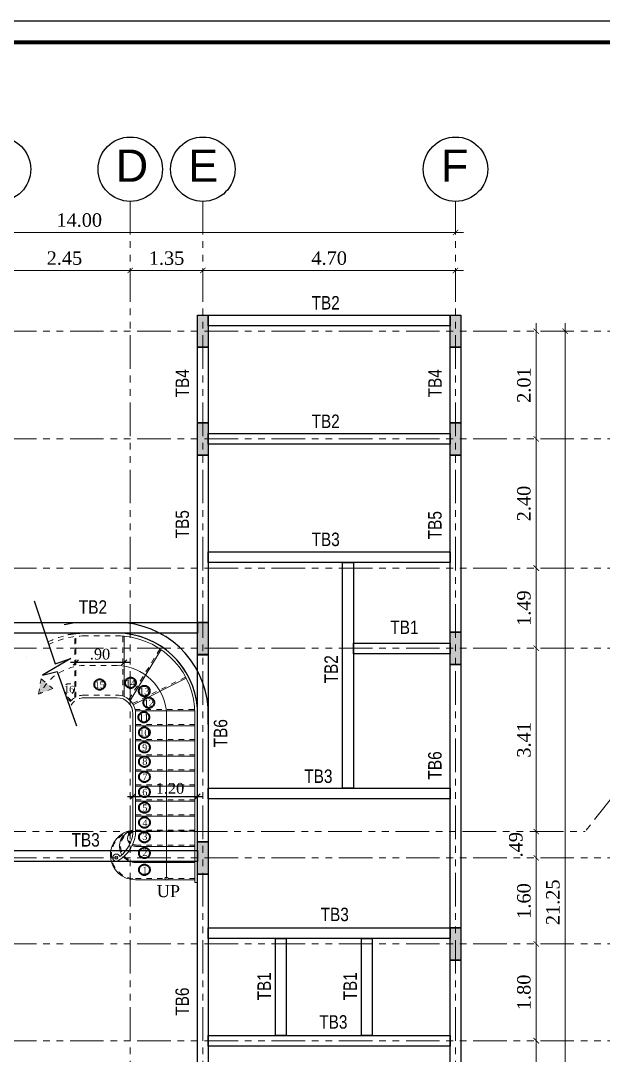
# Model space of a CAD drawing. Header units: metres. Extents: x 503482 to 1007323, y 2781056 to 5562345.
# Drawn here: x 503782.88 to 503793.72, y 2781093.62 to 2781112.87 of the extents above; entities that cross this region are included whole.
import ezdxf

# ---------------------------------------------------------------- set-up
doc = ezdxf.new("R2010")
doc.units = ezdxf.units.M
doc.header["$LTSCALE"] = 10
doc.header["$MEASUREMENT"] = 0
doc.header["$PDMODE"] = 3
for name, pattern in [('1013-Lower$0$CACHE', [0.375, 0.25, -0.125]), ('HIDDEN', [0.375, 0.25, -0.125]), ('PHANTOM2', [1.25, 0.625, -0.125, 0.125, -0.125, 0.125, -0.125])]:
    doc.linetypes.add(name, pattern=pattern)
doc.layers.get('0').update_dxf_attribs({"linetype": 'CONTINUOUS'})
doc.layers.get('DEFPOINTS').update_dxf_attribs({"linetype": 'CONTINUOUS'})
for name, color, linetype, lineweight in [('01 wall', 4, 'CONTINUOUS', 35), ('01_WALLS', 7, 'CONTINUOUS', 25), ('H LINE', 1, 'HIDDEN', 5), ('S-TIE BEAM', 3, 'CONTINUOUS', 25), ('TEXT', 254, 'CONTINUOUS', 13), ('win', 6, 'CONTINUOUS', 15)]:
    doc.layers.add(name, color=color, linetype=linetype, lineweight=lineweight)
for name, color, linetype in [('A-TEXT', 2, 'CONTINUOUS'), ('A-VIEW-LN', 1, 'CONTINUOUS'), ('G-BEAM TEXT', 4, 'CONTINUOUS'), ('M.TITLE BLOCK', 7, 'CONTINUOUS'), ('S-COL', 6, 'CONTINUOUS'), ('S-COL HATCH', 161, 'CONTINUOUS')]:
    doc.layers.add(name, color=color, linetype=linetype)
doc.styles.add('ANWAR', font='arial.ttf')
doc.styles.add('AREAL', font='times.ttf')
doc.styles.add('ARIELNARROW 30', font='ARIALN.TTF', dxfattribs={"height": 0.25})
doc.dimstyles.new('ANWER', dxfattribs={"dimtxt": 0.25, "dimasz": 0.1, "dimexe": 0.1, "dimexo": 0.25, "dimgap": 0.1, "dimtad": 1, "dimzin": 7, "dimdsep": 46, "dimtxsty": 'AREAL', "dimblk": 'ARCHTICK', "dimcen": 0.125, "dimdle": 0.15, "dimse1": 1, "dimse2": 1, "dimclrd": 41, "dimclre": 8, "dimclrt": 112, "dimadec": 0, "dimazin": 0, "dimtfac": 1, "dimtmove": 2, "dimatfit": 3, "dimfxl": 1, "dimtolj": 1, "dimtzin": 0, "dimlwd": 0, "dimlwe": 5, "dimarcsym": 0})
doc.dimstyles.new('bdc-1-100-A', dxfattribs={"dimtxt": 0.2, "dimasz": 0.1, "dimexe": 0, "dimexo": 0, "dimgap": 0.05, "dimtad": 1, "dimzin": 7, "dimdsep": 46, "dimtxsty": 'AREAL', "dimblk": 'OBLIQUE', "dimcen": 0.001, "dimdle": 0.1, "dimse1": 1, "dimse2": 1, "dimclrd": 15, "dimclre": 8, "dimclrt": 3, "dimadec": 0, "dimazin": 0, "dimtfac": 1, "dimtix": 1, "dimtmove": 2, "dimatfit": 3, "dimldrblk": 'OBLIQUE', "dimfxl": 0.1, "dimtolj": 1, "dimtzin": 0, "dimlwe": 5, "dimarcsym": 0})

# ---------------------------------------------------------------- blocks, each defined once
blk = doc.blocks.new('_ArchTick')
at = {"color": 0, "linetype": 'ByBlock', "const_width": 0.15}
blk.add_lwpolyline([(-0.5, -0.5), (0.5, 0.5)], dxfattribs=at)
blk = doc.blocks.new('*D745')
at = {"layer": 'DEFPOINTS', "color": 0, "transparency": 16777216}
for p in [(-6.15, 0.829), (-8.6, 0.57), (-6.15, 0.57)]:
    blk.add_point(p, dxfattribs=at)
at = {"layer": 'S-COL', "color": 41, "linetype": 'Continuous', "lineweight": 0, "transparency": 16777216}
blk.add_line((-8.75, 0.829), (-6, 0.829), dxfattribs=at)
at = {"layer": 'S-COL', "color": 41, "lineweight": 0, "transparency": 16777216, "xscale": 0.1, "yscale": 0.1, "zscale": 0.1, "rotation": 180}
blk.add_blockref('_ArchTick', (-8.6, 0.829), dxfattribs=at)
at = {"layer": 'S-COL', "color": 41, "lineweight": 0, "transparency": 16777216, "xscale": 0.1, "yscale": 0.1, "zscale": 0.1}
blk.add_blockref('_ArchTick', (-6.15, 0.829), dxfattribs=at)
at = {"layer": 'S-COL', "color": 112, "transparency": 16777216, "insert": (-7.375, 1.057), "char_height": 0.25, "attachment_point": 5, "style": 'AREAL'}
blk.add_mtext('\\A1;2.45', dxfattribs=at)
blk = doc.blocks.new('*D746')
at = {"layer": 'DEFPOINTS', "color": 0, "transparency": 16777216}
for p in [(-4.8, 0.829), (-6.15, 0.57), (-4.8, 0.57)]:
    blk.add_point(p, dxfattribs=at)
at = {"layer": 'S-COL', "color": 41, "linetype": 'Continuous', "lineweight": 0, "transparency": 16777216}
blk.add_line((-6.3, 0.829), (-4.65, 0.829), dxfattribs=at)
at = {"layer": 'S-COL', "color": 41, "lineweight": 0, "transparency": 16777216, "xscale": 0.1, "yscale": 0.1, "zscale": 0.1, "rotation": 180}
blk.add_blockref('_ArchTick', (-6.15, 0.829), dxfattribs=at)
at = {"layer": 'S-COL', "color": 41, "lineweight": 0, "transparency": 16777216, "xscale": 0.1, "yscale": 0.1, "zscale": 0.1}
blk.add_blockref('_ArchTick', (-4.8, 0.829), dxfattribs=at)
at = {"layer": 'S-COL', "color": 112, "transparency": 16777216, "insert": (-5.475, 1.057), "char_height": 0.25, "attachment_point": 5, "style": 'AREAL'}
blk.add_mtext('\\A1;1.35', dxfattribs=at)
blk = doc.blocks.new('*D747')
at = {"layer": 'DEFPOINTS', "color": 0, "transparency": 16777216}
for p in [(-0.1, 0.829), (-4.8, 0.57), (-0.1, 0.57)]:
    blk.add_point(p, dxfattribs=at)
at = {"layer": 'S-COL', "color": 41, "linetype": 'Continuous', "lineweight": 0, "transparency": 16777216}
blk.add_line((-4.95, 0.829), (0.05, 0.829), dxfattribs=at)
at = {"layer": 'S-COL', "color": 41, "lineweight": 0, "transparency": 16777216, "xscale": 0.1, "yscale": 0.1, "zscale": 0.1, "rotation": 180}
blk.add_blockref('_ArchTick', (-4.8, 0.829), dxfattribs=at)
at = {"layer": 'S-COL', "color": 41, "lineweight": 0, "transparency": 16777216, "xscale": 0.1, "yscale": 0.1, "zscale": 0.1}
blk.add_blockref('_ArchTick', (-0.1, 0.829), dxfattribs=at)
at = {"layer": 'S-COL', "color": 112, "transparency": 16777216, "insert": (-2.45, 1.057), "char_height": 0.25, "attachment_point": 5, "style": 'AREAL'}
blk.add_mtext('\\A1;4.70', dxfattribs=at)
blk = doc.blocks.new('*D748')
at = {"layer": 'DEFPOINTS', "color": 0, "ltscale": 0.04, "transparency": 16777216}
for p in [(-0.1, 1.537), (-14.1, 1.163), (-0.1, 1.163)]:
    blk.add_point(p, dxfattribs=at)
at = {"layer": 'S-TIE BEAM', "color": 41, "lineweight": 0, "ltscale": 0.04, "transparency": 16777216}
blk.add_line((-14.25, 1.537), (0.05, 1.537), dxfattribs=at)
at = {"layer": 'S-TIE BEAM', "color": 41, "lineweight": 0, "ltscale": 0.04, "transparency": 16777216, "xscale": 0.1, "yscale": 0.1, "zscale": 0.1, "rotation": 180}
blk.add_blockref('_ArchTick', (-14.1, 1.537), dxfattribs=at)
at = {"layer": 'S-TIE BEAM', "color": 41, "lineweight": 0, "ltscale": 0.04, "transparency": 16777216, "xscale": 0.1, "yscale": 0.1, "zscale": 0.1}
blk.add_blockref('_ArchTick', (-0.1, 1.537), dxfattribs=at)
at = {"layer": 'S-TIE BEAM', "color": 112, "ltscale": 0.04, "transparency": 16777216, "insert": (-7.1, 1.765), "char_height": 0.25, "attachment_point": 5, "style": 'AREAL'}
blk.add_mtext('\\A1;14.00', dxfattribs=at)
blk = doc.blocks.new('*D767')
at = {"layer": 'DEFPOINTS', "color": 0, "ltscale": 0.04, "transparency": 16777216}
for p in [(1.635, -0.3), (1.402, -2.305), (1.635, -2.305)]:
    blk.add_point(p, dxfattribs=at)
at = {"layer": 'S-TIE BEAM', "color": 41, "lineweight": 0, "ltscale": 0.04, "transparency": 16777216}
blk.add_line((1.402, -0.15), (1.402, -2.455), dxfattribs=at)
at = {"layer": 'S-TIE BEAM', "color": 41, "lineweight": 0, "ltscale": 0.04, "transparency": 16777216, "xscale": 0.1, "yscale": 0.1, "zscale": 0.1}
for p, rotation in [((1.402, -0.3), 90), ((1.402, -2.305), 270)]:
    blk.add_blockref('_ArchTick', p, dxfattribs=dict(at, rotation=rotation))
at = {"layer": 'S-TIE BEAM', "color": 112, "ltscale": 0.04, "transparency": 16777216, "insert": (1.174, -1.303), "char_height": 0.25, "attachment_point": 5, "rotation": 90, "style": 'AREAL'}
blk.add_mtext('\\A1;2.01', dxfattribs=at)
blk = doc.blocks.new('*D768')
at = {"layer": 'DEFPOINTS', "color": 0, "ltscale": 0.04, "transparency": 16777216}
for p in [(1.635, -2.305), (1.402, -4.708), (1.879, -4.708)]:
    blk.add_point(p, dxfattribs=at)
at = {"layer": 'S-TIE BEAM', "color": 41, "lineweight": 0, "ltscale": 0.04, "transparency": 16777216}
blk.add_line((1.402, -2.155), (1.402, -4.858), dxfattribs=at)
at = {"layer": 'S-TIE BEAM', "color": 41, "lineweight": 0, "ltscale": 0.04, "transparency": 16777216, "xscale": 0.1, "yscale": 0.1, "zscale": 0.1}
for p, rotation in [((1.402, -2.305), 90), ((1.402, -4.708), 270)]:
    blk.add_blockref('_ArchTick', p, dxfattribs=dict(at, rotation=rotation))
at = {"layer": 'S-TIE BEAM', "color": 112, "ltscale": 0.04, "transparency": 16777216, "insert": (1.174, -3.507), "char_height": 0.25, "attachment_point": 5, "rotation": 90, "style": 'AREAL'}
blk.add_mtext('\\A1;2.40', dxfattribs=at)
blk = doc.blocks.new('*D769')
at = {"layer": 'DEFPOINTS', "color": 0, "ltscale": 0.04, "transparency": 16777216}
for p in [(1.879, -4.708), (1.402, -6.198), (1.879, -6.198)]:
    blk.add_point(p, dxfattribs=at)
at = {"layer": 'S-TIE BEAM', "color": 41, "lineweight": 0, "ltscale": 0.04, "transparency": 16777216}
blk.add_line((1.402, -4.558), (1.402, -6.348), dxfattribs=at)
at = {"layer": 'S-TIE BEAM', "color": 41, "lineweight": 0, "ltscale": 0.04, "transparency": 16777216, "xscale": 0.1, "yscale": 0.1, "zscale": 0.1}
for p, rotation in [((1.402, -4.708), 90), ((1.402, -6.198), 270)]:
    blk.add_blockref('_ArchTick', p, dxfattribs=dict(at, rotation=rotation))
at = {"layer": 'S-TIE BEAM', "color": 112, "ltscale": 0.04, "transparency": 16777216, "insert": (1.174, -5.453), "char_height": 0.25, "attachment_point": 5, "rotation": 90, "style": 'AREAL'}
blk.add_mtext('\\A1;1.49', dxfattribs=at)
blk = doc.blocks.new('*D770')
at = {"layer": 'DEFPOINTS', "color": 0, "ltscale": 0.04, "transparency": 16777216}
for p in [(1.879, -6.198), (1.402, -9.609), (2.176, -9.609)]:
    blk.add_point(p, dxfattribs=at)
at = {"layer": 'S-TIE BEAM', "color": 41, "lineweight": 0, "ltscale": 0.04, "transparency": 16777216}
blk.add_line((1.402, -6.048), (1.402, -9.759), dxfattribs=at)
at = {"layer": 'S-TIE BEAM', "color": 41, "lineweight": 0, "ltscale": 0.04, "transparency": 16777216, "xscale": 0.1, "yscale": 0.1, "zscale": 0.1}
for p, rotation in [((1.402, -6.198), 90), ((1.402, -9.609), 270)]:
    blk.add_blockref('_ArchTick', p, dxfattribs=dict(at, rotation=rotation))
at = {"layer": 'S-TIE BEAM', "color": 112, "ltscale": 0.04, "transparency": 16777216, "insert": (1.174, -7.904), "char_height": 0.25, "attachment_point": 5, "rotation": 90, "style": 'AREAL'}
blk.add_mtext('\\A1;3.41', dxfattribs=at)
blk = doc.blocks.new('*D771')
at = {"layer": 'DEFPOINTS', "color": 0, "ltscale": 0.04, "transparency": 16777216}
for p in [(2.176, -9.609), (1.402, -10.1), (2.078, -10.1)]:
    blk.add_point(p, dxfattribs=at)
at = {"layer": 'S-TIE BEAM', "color": 41, "lineweight": 0, "ltscale": 0.04, "transparency": 16777216}
blk.add_line((1.402, -9.459), (1.402, -10.25), dxfattribs=at)
at = {"layer": 'S-TIE BEAM', "color": 41, "lineweight": 0, "ltscale": 0.04, "transparency": 16777216, "xscale": 0.1, "yscale": 0.1, "zscale": 0.1}
for p, rotation in [((1.402, -9.609), 90), ((1.402, -10.1), 270)]:
    blk.add_blockref('_ArchTick', p, dxfattribs=dict(at, rotation=rotation))
at = {"layer": 'S-TIE BEAM', "color": 112, "ltscale": 0.04, "transparency": 16777216, "insert": (1.024, -9.854), "char_height": 0.25, "attachment_point": 5, "rotation": 90, "style": 'AREAL'}
blk.add_mtext('\\A1;.49', dxfattribs=at)
blk = doc.blocks.new('*D772')
at = {"layer": 'DEFPOINTS', "color": 0, "ltscale": 0.04, "transparency": 16777216}
for p in [(2.078, -10.1), (1.402, -11.7), (2.176, -11.7)]:
    blk.add_point(p, dxfattribs=at)
at = {"layer": 'S-TIE BEAM', "color": 41, "lineweight": 0, "ltscale": 0.04, "transparency": 16777216}
blk.add_line((1.402, -9.95), (1.402, -11.85), dxfattribs=at)
at = {"layer": 'S-TIE BEAM', "color": 41, "lineweight": 0, "ltscale": 0.04, "transparency": 16777216, "xscale": 0.1, "yscale": 0.1, "zscale": 0.1}
for p, rotation in [((1.402, -10.1), 90), ((1.402, -11.7), 270)]:
    blk.add_blockref('_ArchTick', p, dxfattribs=dict(at, rotation=rotation))
at = {"layer": 'S-TIE BEAM', "color": 112, "ltscale": 0.04, "transparency": 16777216, "insert": (1.174, -10.9), "char_height": 0.25, "attachment_point": 5, "rotation": 90, "style": 'AREAL'}
blk.add_mtext('\\A1;1.60', dxfattribs=at)
blk = doc.blocks.new('*D773')
at = {"layer": 'DEFPOINTS', "color": 0, "ltscale": 0.04, "transparency": 16777216}
for p in [(2.176, -11.7), (1.402, -13.5), (2.176, -13.5)]:
    blk.add_point(p, dxfattribs=at)
at = {"layer": 'S-TIE BEAM', "color": 41, "lineweight": 0, "ltscale": 0.04, "transparency": 16777216}
blk.add_line((1.402, -11.55), (1.402, -13.65), dxfattribs=at)
at = {"layer": 'S-TIE BEAM', "color": 41, "lineweight": 0, "ltscale": 0.04, "transparency": 16777216, "xscale": 0.1, "yscale": 0.1, "zscale": 0.1}
for p, rotation in [((1.402, -11.7), 90), ((1.402, -13.5), 270)]:
    blk.add_blockref('_ArchTick', p, dxfattribs=dict(at, rotation=rotation))
at = {"layer": 'S-TIE BEAM', "color": 112, "ltscale": 0.04, "transparency": 16777216, "insert": (1.174, -12.6), "char_height": 0.25, "attachment_point": 5, "rotation": 90, "style": 'AREAL'}
blk.add_mtext('\\A1;1.80', dxfattribs=at)
blk = doc.blocks.new('*D774')
at = {"layer": 'DEFPOINTS', "color": 0, "ltscale": 0.04, "transparency": 16777216}
for p in [(2.176, -13.5), (1.402, -15.9), (2.176, -15.9)]:
    blk.add_point(p, dxfattribs=at)
at = {"layer": 'S-TIE BEAM', "color": 41, "lineweight": 0, "ltscale": 0.04, "transparency": 16777216}
blk.add_line((1.402, -13.35), (1.402, -16.05), dxfattribs=at)
at = {"layer": 'S-TIE BEAM', "color": 41, "lineweight": 0, "ltscale": 0.04, "transparency": 16777216, "xscale": 0.1, "yscale": 0.1, "zscale": 0.1}
for p, rotation in [((1.402, -13.5), 90), ((1.402, -15.9), 270)]:
    blk.add_blockref('_ArchTick', p, dxfattribs=dict(at, rotation=rotation))
at = {"layer": 'S-TIE BEAM', "color": 112, "ltscale": 0.04, "transparency": 16777216, "insert": (1.174, -14.7), "char_height": 0.25, "attachment_point": 5, "rotation": 90, "style": 'AREAL'}
blk.add_mtext('\\A1;2.40', dxfattribs=at)
blk = doc.blocks.new('*D742')
at = {"layer": 'DEFPOINTS', "color": 0, "ltscale": 0.04, "transparency": 16777216}
for p in [(1.94, -0.3), (2.244, -0.3), (1.257, -21.55)]:
    blk.add_point(p, dxfattribs=at)
at = {"layer": 'S-TIE BEAM', "color": 41, "lineweight": 0, "ltscale": 0.04, "transparency": 16777216}
blk.add_line((1.94, -21.7), (1.94, -0.15), dxfattribs=at)
at = {"layer": 'S-TIE BEAM', "color": 41, "lineweight": 0, "ltscale": 0.04, "transparency": 16777216, "xscale": 0.1, "yscale": 0.1, "zscale": 0.1}
for p, rotation in [((1.94, -0.3), 90), ((1.94, -21.55), 270)]:
    blk.add_blockref('_ArchTick', p, dxfattribs=dict(at, rotation=rotation))
at = {"layer": 'S-TIE BEAM', "color": 112, "ltscale": 0.04, "transparency": 16777216, "insert": (1.713, -10.925), "char_height": 0.25, "attachment_point": 5, "rotation": 90, "style": 'AREAL'}
blk.add_mtext('\\A1;21.25', dxfattribs=at)
blk = doc.blocks.new('A$Ca7303c29')
at = {"layer": '01_WALLS', "ltscale": 0.04}
h = blk.add_hatch(color=161, dxfattribs=at)
h.dxf.hatch_style = 1
h.paths.add_polyline_path([(9.2, 0.3), (9.4, 0.3), (9.4, -0.3), (9.2, -0.3)])
h = blk.add_hatch(color=161, dxfattribs=at)
h.dxf.hatch_style = 1
h.paths.add_polyline_path([(13.9, -1.705), (14.1, -1.705), (14.1, -2.305), (13.9, -2.305)])
h = blk.add_hatch(color=161, dxfattribs=at)
h.dxf.hatch_style = 1
h.paths.add_polyline_path([(9.2, -9.5), (9.4, -9.5), (9.4, -10.1), (9.2, -10.1)])
at = {"layer": 'S-COL HATCH', "ltscale": 0.04}
h = blk.add_hatch(color=161, dxfattribs=at)
h.dxf.hatch_style = 1
h.paths.add_polyline_path([(13.9, 0.3), (14.1, 0.3), (14.1, -0.3), (13.9, -0.3)])
h = blk.add_hatch(color=161, dxfattribs=at)
h.dxf.hatch_style = 1
h.paths.add_polyline_path([(9.2, -1.705), (9.4, -1.705), (9.4, -2.305), (9.2, -2.305)])
h = blk.add_hatch(color=161, dxfattribs=at)
h.dxf.hatch_style = 1
h.paths.add_polyline_path([(9.2, -5.418), (9.4, -5.418), (9.4, -6.018), (9.2, -6.018)])
h = blk.add_hatch(color=161, dxfattribs=at)
h.dxf.hatch_style = 1
h.paths.add_polyline_path([(13.9, -5.602), (14.1, -5.602), (14.1, -6.202), (13.9, -6.202)])
h = blk.add_hatch(color=161, dxfattribs=at)
h.dxf.hatch_style = 1
h.paths.add_polyline_path([(13.9, -11.1), (14.1, -11.1), (14.1, -11.7), (13.9, -11.7)])
at = {"layer": '01_WALLS', "color": 6, "ltscale": 0.04}
blk.add_lwpolyline([(9.2, -9.5), (9.4, -9.5), (9.4, -10.1), (9.2, -10.1)], close=True, dxfattribs=at)
at = {"layer": 'S-COL', "color": 6, "ltscale": 0.04}
for points in [[(9.2, 0.3), (9.4, 0.3), (9.4, -0.3), (9.2, -0.3)], [(13.9, 0.3), (14.1, 0.3), (14.1, -0.3), (13.9, -0.3)], [(9.2, -1.705), (9.4, -1.705), (9.4, -2.305), (9.2, -2.305)], [(9.2, -5.418), (9.4, -5.418), (9.4, -6.018), (9.2, -6.018)], [(13.9, -5.602), (14.1, -5.602), (14.1, -6.202), (13.9, -6.202)], [(13.9, -11.1), (14.1, -11.1), (14.1, -11.7), (13.9, -11.7)]]:
    blk.add_lwpolyline(points, close=True, dxfattribs=at)
at = {"layer": 'S-COL HATCH', "color": 6, "ltscale": 0.04}
blk.add_lwpolyline([(13.9, -1.705), (14.1, -1.705), (14.1, -2.305), (13.9, -2.305)], close=True, dxfattribs=at)
blk = doc.blocks.new('_Oblique')
at = {"color": 0, "linetype": 'ByBlock', "lineweight": -2}
blk.add_line((-0.5, -0.5), (0.5, 0.5), dxfattribs=at)
blk = doc.blocks.new('*D734')
at = {"layer": '01_WALLS', "color": 15, "linetype": 'Continuous', "lineweight": -2, "ltscale": 0.04, "transparency": 16777216}
blk.add_line((503856.456, 2781098.436), (503857.856, 2781098.436), dxfattribs=at)
at = {"layer": 'DEFPOINTS', "color": 0, "ltscale": 0.04, "transparency": 16777216}
for p in [(503856.556, 2781098.436), (503857.756, 2781098.436), (503857.756, 2781098.411)]:
    blk.add_point(p, dxfattribs=at)
at = {"layer": '01_WALLS', "color": 15, "lineweight": -2, "ltscale": 0.04, "transparency": 16777216, "xscale": 0.1, "yscale": 0.1, "zscale": 0.1, "rotation": 180}
blk.add_blockref('_Oblique', (503856.556, 2781098.436), dxfattribs=at)
at = {"layer": '01_WALLS', "color": 15, "lineweight": -2, "ltscale": 0.04, "transparency": 16777216, "xscale": 0.1, "yscale": 0.1, "zscale": 0.1}
blk.add_blockref('_Oblique', (503857.756, 2781098.436), dxfattribs=at)
at = {"layer": '01_WALLS', "color": 3, "lineweight": 5, "ltscale": 0.04, "transparency": 16777216, "insert": (503857.245, 2781098.588), "char_height": 0.2, "attachment_point": 5, "style": 'AREAL'}
blk.add_mtext('\\A1;1.20', dxfattribs=at)
blk = doc.blocks.new('*D735')
at = {"color": 15, "linetype": 'Continuous', "lineweight": -2, "ltscale": 0.04, "transparency": 16777216}
blk.add_line((503856.493, 2781100.933), (503855.393, 2781100.933), dxfattribs=at)
at = {"layer": 'DEFPOINTS', "color": 0, "ltscale": 0.04, "transparency": 16777216}
for p in [(503855.493, 2781100.933), (503855.493, 2781100.859), (503856.393, 2781100.864)]:
    blk.add_point(p, dxfattribs=at)
at = {"color": 15, "lineweight": -2, "ltscale": 0.04, "transparency": 16777216, "xscale": 0.1, "yscale": 0.1, "zscale": 0.1, "rotation": 180}
blk.add_blockref('_Oblique', (503855.493, 2781100.933), dxfattribs=at)
at = {"color": 15, "lineweight": -2, "ltscale": 0.04, "transparency": 16777216, "xscale": 0.1, "yscale": 0.1, "zscale": 0.1}
blk.add_blockref('_Oblique', (503856.393, 2781100.933), dxfattribs=at)
at = {"color": 3, "ltscale": 0.04, "transparency": 16777216, "insert": (503855.943, 2781101.085), "char_height": 0.2, "attachment_point": 5, "style": 'AREAL'}
blk.add_mtext('\\A1;.90', dxfattribs=at)
blk = doc.blocks.new('A$C9677af75')
at = {"color": 252}
for centre in [(-8.6, 2.713, -2.36), (-6.15, 2.713, -2.36), (-4.8, 2.713, -2.36), (-0.1, 2.713, -2.36)]:
    blk.add_circle(centre, 0.599, dxfattribs=at)
at = {"layer": 'A-VIEW-LN', "color": 252, "linetype": 'PHANTOM2', "lineweight": 5, "ltscale": 0.1}
for p, q in [((-6.15, 2.123), (-6.15, -24.071)), ((-4.8, 2.123), (-4.8, -24.071)), ((-0.1, 2.123), (-0.1, -24.071)), ((-17.271, -0.3), (2.858, -0.3)), ((-17.271, -2.305), (2.858, -2.305)), ((-17.271, -4.708), (2.858, -4.708)), ((-17.271, -6.198), (2.858, -6.198)), ((2.873, -8.896), (2.313, -9.609)), ((-16.218, -9.609), (2.313, -9.609)), ((-17.271, -10.1), (2.858, -10.1)), ((-17.271, -11.7), (2.858, -11.7)), ((-17.271, -13.5), (2.858, -13.5))]:
    blk.add_line(p, q, dxfattribs=at)
at = {"layer": 'A-TEXT', "style": 'ANWAR'}
for s, p in [('D', (-6.422, 2.479, -2.36)), ('E', (-5.072, 2.479, -2.36)), ('F', (-0.372, 2.479, -2.36))]:
    blk.add_text(s, height=0.6, dxfattribs=at).set_placement(p)
at = {"layer": 'S-COL'}
for base, p1, p2, picture, middle in [((-6.15, 0.829), (-8.6, 0.57), (-6.15, 0.57), '*D745', (-7.375, 1.057)), ((-4.8, 0.829), (-6.15, 0.57), (-4.8, 0.57), '*D746', (-5.475, 1.057)), ((-0.1, 0.829), (-4.8, 0.57), (-0.1, 0.57), '*D747', (-2.45, 1.057))]:
    dim = blk.add_linear_dim(base=base, p1=p1, p2=p2, dimstyle='ANWER', override={"dimfxl": 0.125, "dimfxlon": 1}, dxfattribs=at)
    dim.commit()
    dim.dimension.update_dxf_attribs({"geometry": picture, "text_midpoint": middle})
at = {"layer": 'S-TIE BEAM', "ltscale": 0.04}
dim = blk.add_linear_dim(base=(-0.1, 1.537), p1=(-14.1, 1.163), p2=(-0.1, 1.163), dimstyle='ANWER', dxfattribs=at)
dim.commit()
dim.dimension.update_dxf_attribs({"geometry": '*D748', "text_midpoint": (-7.1, 1.765)})
for base, p1, p2, picture, middle in [((1.4016, -2.3051), (1.6351, -0.3), (1.6351, -2.3051), '*D767', (1.174, -1.3025)), ((1.94, -0.3), (1.257, -21.55), (2.244, -0.3), '*D742', (1.713, -10.925)), ((1.402, -4.708), (1.635, -2.305), (1.879, -4.708), '*D768', (1.174, -3.507)), ((1.402, -6.198), (1.879, -4.708), (1.879, -6.198), '*D769', (1.174, -5.453)), ((1.402, -9.609), (1.879, -6.198), (2.176, -9.609), '*D770', (1.174, -7.904)), ((1.402, -10.1), (2.176, -9.609), (2.078, -10.1), '*D771', (1.024, -9.854)), ((1.402, -11.7), (2.078, -10.1), (2.176, -11.7), '*D772', (1.174, -10.9)), ((1.402, -13.5), (2.176, -11.7), (2.176, -13.5), '*D773', (1.174, -12.6)), ((1.402, -15.9), (2.176, -13.5), (2.176, -15.9), '*D774', (1.174, -14.7))]:
    dim = blk.add_linear_dim(base=base, p1=p1, p2=p2, angle=90, dimstyle='ANWER', dxfattribs=at)
    dim.commit()
    dim.dimension.update_dxf_attribs({"geometry": picture, "text_midpoint": middle})
blk = doc.blocks.new('A$C59899b05')
at = {"layer": '01_WALLS', "linetype": 'HIDDEN', "lineweight": 0, "ltscale": 0.04}
h = blk.add_hatch(color=2, dxfattribs=at)
h.dxf.hatch_style = 1
h.paths.add_polyline_path([(-2.91, 1.607), (-2.689, 1.426), (-2.956, 1.326)])
at = {"layer": '01 wall', "color": 8, "linetype": '1013-Lower$0$CACHE'}
for centre in [(-1.819, 1.503), (-1.245, 1.535), (-0.989, 1.381), (-0.904, 1.164), (-0.997, 0.895), (-0.987, 0.611), (-0.987, 0.334), (-0.987, 0.066), (-0.987, -0.215), (-0.987, -0.496), (-0.987, -0.787), (-0.985, -1.065), (-0.987, -1.337), (-0.987, -1.631), (-0.987, -1.944)]:
    blk.add_circle(centre, 0.0993, dxfattribs=at)
at = {"layer": '01_WALLS', "color": 2, "linetype": 'HIDDEN', "lineweight": 0, "ltscale": 0.04}
for p, q in [((-2.283, 1.256), (-2.283, 2.398)), ((-2.263, 1.267), (-2.263, 2.398)), ((-2.125, 2.457), (-1.5, 2.457)), ((-2.125, 2.407), (-1.5, 2.407)), ((-1.388, 1.289), (-1.388, 2.401)), ((-1.274, 1.225), (-0.697, 2.165)), ((-1.206, 1.147), (-0.222, 1.642)), ((-2.347, 1.205), (-2.453, 1.311)), ((-2.365, 1.187), (-2.434, 1.256)), ((-2.125, 1.307), (-1.5, 1.307)), ((-2.1, 1.257), (-1.5, 1.257)), ((-2.1, 1.257), (-1.5, 1.257)), ((-1.165, 1.037), (-0.055, 1.037)), ((-1.15, 0.757), (-0.05, 0.757)), ((-1.15, 0.477), (-0.05, 0.477)), ((-1.15, 0.197), (-0.05, 0.197)), ((-1.15, -0.083), (-0.05, -0.083)), ((-1.15, -0.363), (-0.05, -0.363)), ((-1.15, -0.643), (-0.05, -0.643)), ((-1.15, -0.923), (-0.05, -0.923)), ((-1.15, -1.208), (-0.05, -1.208))]:
    blk.add_line(p, q, dxfattribs=at)
blk.add_lwpolyline([(-1.5, 1.857), (-2.126, 1.857)], dxfattribs=at)
blk.add_lwpolyline([(-2.91, 1.607), (-2.689, 1.426), (-2.956, 1.326)], close=True, dxfattribs=at)
for points in [[(-1.2, -1.229, 0.964774), (-1.15, -2.108), (-0.05, -2.108)], [(-1.196, -1.229, 0.526886), (-1.389, -1.654, 0.526886)], [(-1.201, -1.238, 0.531343), (-1.242, -1.449)], [(-1.15, -1.228, 0.001313), (-1.15, -1.228, 0.001313)], [(-1.15, -1.228, 0.000185), (-1.15, -1.228, 0.000185)], [(-1.205, -1.47, 0.113448), (-1.15, -1.483), (-0.05, -1.483)], [(-1.361, -1.692, 0.216514), (-1.15, -1.788), (-0.05, -1.788)]]:
    blk.add_lwpolyline(points, format="xyb", dxfattribs=at)
blk.add_circle((-2.386, 1.419), 0.0993, dxfattribs=at)
for centre, radius, start, end in [((-2.1, 0.957), 1.5, 90, 117.0889), ((-2.1, 0.957), 1.45, 90, 117.3957), ((-2.082, 0.913), 0.944, 91.1093, 153.3324), ((-2.1, 0.957), 0.35, 90, 147.504), ((-2.1, 0.957), 0.3, 90, 155.4488), ((-2.1, 0.957), 0.3, 90, 155.4488)]:
    blk.add_arc(centre, radius, start, end, dxfattribs=at)
at = {"layer": 'H LINE', "color": 8, "linetype": '1013-Lower$0$CACHE', "ltscale": 2}
blk.add_line((-2.125, 2.457), (-2.125, 2.457), dxfattribs=at)
blk.add_lwpolyline([(-0.575, -2.108), (-0.575, 0.957)], dxfattribs=at)
blk.add_arc((-1.518, 0.913), 0.944, 2.679, 88.8907, dxfattribs=at)
at = {"layer": 'S-TIE BEAM', "color": 8, "ltscale": 0.04}
blk.add_lwpolyline([(-3.037, 3.062), (-2.649, 1.886), (-2.353, 1.984), (-2.883, 1.677), (-2.607, 1.747), (-2.25, 0.733)], dxfattribs=at)
at = {"layer": 'win', "ltscale": 20}
for p, q in [((-1.363, 1.279), (-1.363, 2.401)), ((-1.255, 1.208), (-0.676, 2.152)), ((-3.178, 2), (-3.178, 2)), ((-1.195, 1.125), (-0.211, 1.62)), ((-1.158, 1.012), (-0.053, 1.012)), ((-1.2, 0.958), (-1.2, -1.216)), ((-1.15, 0.957), (-1.15, -1.208)), ((-1.2, 0.617), (-1.2, -0.265)), ((-1.15, 0.732), (-0.05, 0.732)), ((-1.15, 0.452), (-0.05, 0.452)), ((-1.15, 0.172), (-0.05, 0.172)), ((-1.15, -0.108), (-0.05, -0.108)), ((-1.15, -0.388), (-0.05, -0.388)), ((-1.15, -0.668), (-0.05, -0.668)), ((-1.15, -0.948), (-0.05, -0.948)), ((-1.15, -1.228), (-0.05, -1.228))]:
    blk.add_line(p, q, dxfattribs=at)
blk.add_lwpolyline([(-0.05, 0.957), (-0.05, -2.178), (0, -2.178), (0, 0.957)], dxfattribs=at)
for points in [[(-1.2, -1.209, 0.966948), (-1.15, -2.128), (-0.05, -2.128)], [(-1.2, -1.209, 0.526886), (-1.406, -1.664, 0.531358)], [(-1.2, -1.216, 0.551199), (-1.256, -1.463)], [(-1.15, -1.208, 0.000234), (-1.15, -1.208, 0.000234)], [(-1.215, -1.493, 0.112433), (-1.15, -1.508), (-0.05, -1.508)], [(-1.376, -1.705, 0.216514), (-1.15, -1.808), (-0.05, -1.808)]]:
    blk.add_lwpolyline(points, format="xyb", dxfattribs=at)
for centre, radius in [((-1.51, -1.719), 0.0298), ((-0.575, -2.108), 0.0296)]:
    blk.add_circle(centre, radius, dxfattribs=at)
for centre, radius, start, end in [((-1.5, 0.957), 1.5, 0, 90), ((-1.5, 0.957), 1.45, 84.5586, 90), ((-1.5, 0.957), 1.45, 0, 84.5586), ((-1.5, 0.957), 0.35, 66.8676, 90), ((-1.5, 0.957), 0.3, 0, 90), ((-1.5, 0.957), 0.35, 0, 66.8676), ((-1.812, -1.207), 0.662, 300.0977, 359.9333), ((-1.812, -1.207), 0.612, 306.7019, 359.9333), ((-1.51, -1.719), 0.0673, 18.884, 304.6764)]:
    blk.add_arc(centre, radius, start, end, dxfattribs=at)
at = {"layer": '01_WALLS', "color": 2, "linetype": 'HIDDEN', "lineweight": 0, "ltscale": 0.04, "style": 'AREAL'}
blk.add_text('16', height=0.1254, dxfattribs=at).set_placement((-2.481, 1.352))
at = {"layer": 'TEXT', "color": 1, "lineweight": 25, "style": 'AREAL'}
for s, height, p in [('15', 0.1254, (-1.914, 1.435)), ('14', 0.1254, (-1.34, 1.467)), ('13', 0.1254, (-1.084, 1.314)), ('12', 0.1254, (-1, 1.097)), ('11', 0.1254, (-1.092, 0.827)), ('10', 0.1254, (-1.083, 0.543)), ('9', 0.125, (-1.029, 0.266)), ('8', 0.125, (-1.026, 0.01)), ('7', 0.125, (-1.026, -0.282)), ('6', 0.125, (-1.026, -0.563)), ('5', 0.125, (-1.026, -0.854)), ('4', 0.125, (-1.023, -1.132)), ('3', 0.125, (-1.026, -1.389)), ('2', 0.125, (-1.026, -1.689)), ('1', 0.125, (-1.026, -2.014)), ('UP', 0.224, (-0.757, -2.453))]:
    blk.add_text(s, height=height, dxfattribs=at).set_placement(p)
at = {"color": 3, "ltscale": 0.04}
dim = blk.add_linear_dim(base=(-2.263, 1.914), p1=(-1.363, 1.845), p2=(-2.263, 1.84), dimstyle='bdc-1-100-A', override={"dimfxl": 0.05, "dimfxlon": 1, "dimarcsym": 1}, dxfattribs=at)
dim.commit()
dim.dimension.update_dxf_attribs({"geometry": '*D735', "text_midpoint": (-1.813, 2.066), "insert": (-503857.756, -2781099.019)})
at = {"layer": '01_WALLS', "lineweight": 5, "ltscale": 0.04}
dim = blk.add_linear_dim(base=(0, -0.583), p1=(-1.2, -0.583), p2=(0, -0.608), dimstyle='bdc-1-100-A', override={"dimfxl": 0.125, "dimfxlon": 1, "dimarcsym": 1}, dxfattribs=at)
dim.commit()
dim.dimension.update_dxf_attribs({"geometry": '*D734', "text_midpoint": (-0.511, -0.431), "dimtype": 128, "insert": (-503857.756, -2781099.019)})

msp = doc.modelspace()

# ---------------------------------------------------------------- linework, layer by layer
at = {"layer": '01_WALLS', "color": 2, "ltscale": 0.04}
for points in [[(503786.366, 2781099.779), (503786.366, 2781100.092, 0.39082), (503784.677, 2781101.676), (503783.948, 2781101.672, 0.03852), (503783.689, 2781101.634, 0.03852)], [(503786.166, 2781099.779), (503786.166, 2781100.085, 0.389226), (503784.677, 2781101.476), (503783.956, 2781101.472, 0.03429), (503783.752, 2781101.443, 0.03429)]]:
    msp.add_lwpolyline(points, format="xyb", dxfattribs=at)
at = {"layer": 'M.TITLE BLOCK', "color": 253, "linetype": 'Continuous', "ltscale": 24}
msp.add_lwpolyline([(503771.349, 2781112.871), (503821.011, 2781112.871), (503821.011, 2781078.7), (503771.349, 2781078.7)], close=True, dxfattribs=at)
msp.add_lwpolyline([(503771.349, 2781112.871), (503821.011, 2781112.871), (503821.011, 2781078.7), (503771.349, 2781078.7)], close=True, dxfattribs=at)
at = {"layer": 'M.TITLE BLOCK', "color": 252, "const_width": 0.0705}
msp.add_lwpolyline([(503771.753, 2781112.467), (503820.607, 2781112.467), (503820.607, 2781079.104), (503771.753, 2781079.104)], close=True, dxfattribs=at)
msp.add_lwpolyline([(503771.753, 2781112.467), (503820.607, 2781112.467), (503820.607, 2781079.104), (503771.753, 2781079.104)], close=True, dxfattribs=at)
at = {"layer": 'S-TIE BEAM', "ltscale": 0.04}
for points in [[(503786.366, 2781107.395), (503790.866, 2781107.395), (503790.866, 2781107.195), (503786.366, 2781107.195)], [(503786.166, 2781106.795), (503786.366, 2781106.795), (503786.366, 2781105.39), (503786.166, 2781105.39)], [(503790.866, 2781106.795), (503791.066, 2781106.795), (503791.066, 2781105.39), (503790.866, 2781105.39)], [(503786.366, 2781105.19), (503790.866, 2781105.19), (503790.866, 2781104.99), (503786.366, 2781104.99)], [(503786.166, 2781104.79), (503786.366, 2781104.79), (503786.366, 2781101.676), (503786.166, 2781101.676)], [(503790.866, 2781104.79), (503791.066, 2781104.79), (503791.066, 2781101.493), (503790.866, 2781101.493)], [(503786.366, 2781102.991), (503790.866, 2781102.991), (503790.866, 2781102.791), (503786.366, 2781102.791)], [(503788.866, 2781102.791), (503789.066, 2781102.791), (503789.066, 2781098.595), (503788.866, 2781098.595)], [(503782.566, 2781101.676), (503786.166, 2781101.676), (503786.166, 2781101.476), (503782.566, 2781101.476)], [(503789.066, 2781101.293), (503790.866, 2781101.293), (503790.866, 2781101.093), (503789.066, 2781101.093)], [(503786.166, 2781101.076), (503786.366, 2781101.076), (503786.366, 2781097.595), (503786.166, 2781097.595)], [(503790.866, 2781100.893), (503791.066, 2781100.893), (503791.066, 2781095.995), (503790.866, 2781095.995)], [(503786.366, 2781098.595), (503790.866, 2781098.595), (503790.866, 2781098.395), (503786.366, 2781098.395)], [(503782.566, 2781097.431), (503786.166, 2781097.431), (503786.166, 2781097.231), (503782.566, 2781097.231)], [(503786.166, 2781096.995), (503786.366, 2781096.995), (503786.366, 2781091.995), (503786.166, 2781091.995)], [(503786.366, 2781095.995), (503790.866, 2781095.995), (503790.866, 2781095.795), (503786.366, 2781095.795)], [(503787.616, 2781095.795), (503787.816, 2781095.795), (503787.816, 2781093.995), (503787.616, 2781093.995)], [(503789.216, 2781095.795), (503789.416, 2781095.795), (503789.416, 2781093.995), (503789.216, 2781093.995)], [(503790.866, 2781095.395), (503791.066, 2781095.395), (503791.066, 2781091.795), (503790.866, 2781091.795)], [(503786.366, 2781093.995), (503790.866, 2781093.995), (503790.866, 2781093.795), (503786.366, 2781093.795)]]:
    msp.add_lwpolyline(points, close=True, dxfattribs=at)
at = {"layer": 'win', "ltscale": 20}
msp.add_line((503784.139, 2781100.276), (503784.666, 2781100.276), dxfattribs=at)

# ---------------------------------------------------------------- block references
at = {"layer": 'S-TIE BEAM', "ltscale": 0.04}
for name, p in [('A$C9677af75', (503791.066, 2781107.395)), ('A$Ca7303c29', (503776.966, 2781107.095)), ('A$C59899b05', (503786.166, 2781099.019))]:
    msp.add_blockref(name, p, dxfattribs=at)

# ---------------------------------------------------------------- texts
at = {"layer": 'G-BEAM TEXT', "color": 4, "ltscale": 0.05, "char_height": 0.25, "attachment_point": 5, "style": 'ARIELNARROW 30'}
for s, insert in [('\\A1;TB2', (503788.55, 2781107.623)), ('\\A1;TB2', (503788.55, 2781105.418)), ('\\A1;TB3', (503788.55, 2781103.22)), ('\\A1;TB2', (503784.221, 2781101.963)), ('\\A1;TB1', (503790.016, 2781101.587)), ('\\A1;TB3', (503788.415, 2781098.814)), ('\\A1;TB3', (503784.085, 2781097.63)), ('\\A1;TB3', (503788.719, 2781096.243)), ('\\A1;TB3', (503788.693, 2781094.243))]:
    msp.add_mtext(s, dxfattribs=dict(at, insert=insert))
at = {"layer": 'G-BEAM TEXT', "color": 4, "ltscale": 0.05, "char_height": 0.25, "attachment_point": 5, "rotation": 90, "style": 'ARIELNARROW 30'}
for s, insert in [('\\A1;TB4', (503785.884, 2781106.125)), ('\\A1;TB4', (503790.584, 2781106.125)), ('\\A1;TB5', (503785.884, 2781103.503)), ('\\A1;TB5', (503790.584, 2781103.485)), ('\\A1;TB2', (503788.652, 2781100.804)), ('\\A1;TB6', (503786.597, 2781099.615)), ('\\A1;TB6', (503790.584, 2781099.016)), ('\\A1;TB1', (503787.406, 2781094.906)), ('\\A1;TB1', (503789.007, 2781094.906)), ('\\A1;TB6', (503785.884, 2781094.622))]:
    msp.add_mtext(s, dxfattribs=dict(at, insert=insert))

doc.saveas('drawing.dxf')
